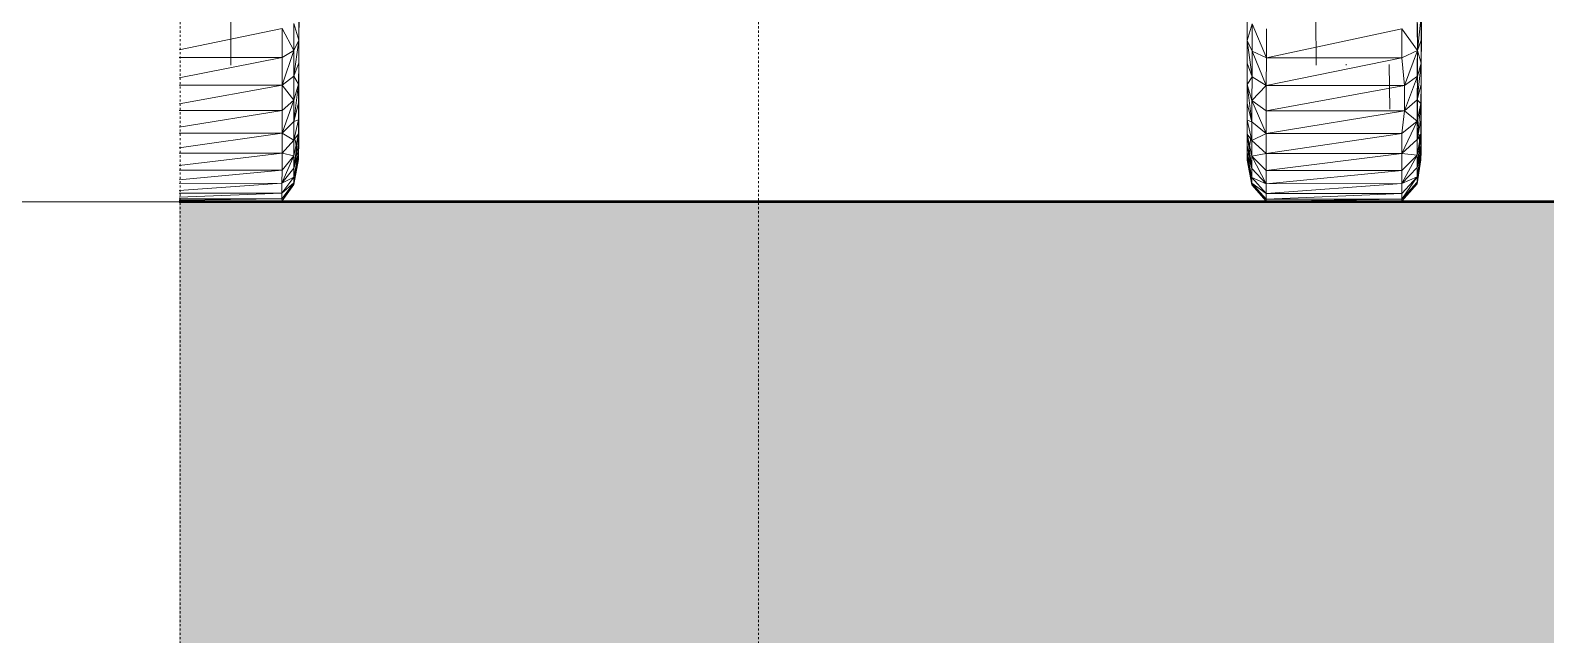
# Model space of a CAD drawing. Header units: inches. Extents: x 1747 to 7606, y -251 to 585.
# Drawn here: x 4721 to 4809, y -55.2 to -20 of the extents above; entities that cross this region are included whole.
import ezdxf

# ---------------------------------------------------------------- set-up
doc = ezdxf.new("R2010")
doc.units = ezdxf.units.IN
doc.header["$MEASUREMENT"] = 0
doc.linetypes.add('Aligning Line 1_8_', pattern=[0.25, 0.125, -0.125])
doc.linetypes.add('Grid Line 1_2_', pattern=[0.875, 0.5, -0.125, 0.125, -0.125])
for name, color, linetype, lineweight in [('0-3', 10, 'Continuous', 5), ('0-4', 7, 'Continuous', 9), ('A-FLOR-LEVL-1', 51, 'Grid Line 1_2_', 9), ('A-GENM', 5, 'Continuous', 9), ('C-TOPO', 7, 'Continuous', 9), ('C-TOPO-1', 250, 'Continuous', 50), ('G-ANNO-SYMB-1', 147, 'Aligning Line 1_8_', 9)]:
    doc.layers.add(name, color=color, linetype=linetype, lineweight=lineweight)

# ---------------------------------------------------------------- blocks, each defined once
blk = doc.blocks.new('CTR - 2nd Phase_rvt-2-BUILDING ELEVATION - NORTH')
at = {"layer": 'A-FLOR-LEVL-1'}
blk.add_line((-12558.481, -30), (-9609.49, -30), dxfattribs=at)
blk = doc.blocks.new('Land_Rover_Evoque_-_SUV_Car_Vehicle_Automobile_13067 - Land Rover EVOQUE_dwg-1230547-BUILDING ELEVATION - NORTH')
at = {"layer": 'A-GENM'}
for p, q in [((-12389.847, -18.352), (-12389.833, -21.945)), ((-12389.847, -18.352), (-12389.835, -22.523)), ((-12458.773, -20.117), (-12458.769, -18.746)), ((-12454.834, -19.187), (-12454.836, -20.601)), ((-12454.818, -19.181), (-12454.821, -20.595)), ((-12399.721, -19.208), (-12399.724, -20.622)), ((-12395.731, -20.117), (-12395.734, -18.746)), ((-12389.838, -21.21), (-12389.622, -19.203)), ((-12389.624, -20.615), (-12389.622, -19.203)), ((-12389.609, -20.609), (-12389.606, -19.197)), ((-12461.793, -21.17), (-12455.797, -19.93)), ((-12458.776, -21.17), (-12458.773, -20.117)), ((-12455.799, -21.62), (-12455.797, -19.93)), ((-12455.118, -21.216), (-12455.797, -19.93)), ((-12455.116, -19.634), (-12455.118, -21.216)), ((-12455.116, -19.634), (-12454.836, -20.601)), ((-12399.44, -19.655), (-12399.724, -20.622)), ((-12399.443, -21.238), (-12399.44, -19.655)), ((-12398.615, -21.64), (-12399.44, -19.655)), ((-12390.736, -19.948), (-12398.615, -21.64)), ((-12398.613, -19.95), (-12398.615, -21.64)), ((-12395.728, -21.17), (-12395.731, -20.117)), ((-12390.739, -21.638), (-12390.736, -19.948)), ((-12390.736, -19.948), (-12389.838, -21.21)), ((-12389.838, -21.21), (-12389.836, -19.638)), ((-12454.836, -20.601), (-12455.122, -22.709)), ((-12454.836, -20.601), (-12455.118, -21.216)), ((-12454.836, -20.601), (-12454.838, -21.931)), ((-12454.821, -20.595), (-12454.824, -21.925)), ((-12399.726, -21.952), (-12399.724, -20.622)), ((-12399.446, -22.731), (-12399.724, -20.622)), ((-12399.443, -21.238), (-12399.724, -20.622)), ((-12389.838, -21.21), (-12389.624, -20.615)), ((-12389.626, -21.945), (-12389.624, -20.615)), ((-12389.609, -20.609), (-12389.624, -20.55)), ((-12389.609, -20.609), (-12389.624, -20.745)), ((-12389.609, -20.609), (-12389.613, -21.939)), ((-12461.793, -22.793), (-12455.799, -21.62)), ((-12461.793, -21.621), (-12455.799, -21.62)), ((-12458.78, -22.054), (-12458.778, -21.828)), ((-12458.778, -21.828), (-12458.776, -21.17)), ((-12455.118, -21.216), (-12455.801, -23.219)), ((-12455.801, -23.219), (-12455.799, -21.62)), ((-12455.118, -21.216), (-12455.799, -21.62)), ((-12455.118, -21.216), (-12455.122, -22.709)), ((-12455.122, -22.709), (-12454.838, -21.931)), ((-12454.838, -21.931), (-12454.84, -23.16)), ((-12454.838, -21.813), (-12454.824, -21.925)), ((-12454.824, -21.925), (-12454.827, -23.155)), ((-12399.728, -23.182), (-12399.726, -21.952)), ((-12399.726, -21.952), (-12399.446, -22.731)), ((-12399.446, -22.731), (-12399.443, -21.238)), ((-12398.615, -21.64), (-12399.443, -21.238)), ((-12398.618, -23.239), (-12399.443, -21.238)), ((-12390.739, -21.638), (-12398.618, -23.239)), ((-12398.615, -21.64), (-12398.618, -23.239)), ((-12390.739, -21.638), (-12398.615, -21.64)), ((-12395.725, -21.828), (-12395.728, -21.17)), ((-12395.724, -22.054), (-12395.725, -21.828)), ((-12393.984, -22.011), (-12393.984, -22.055)), ((-12390.739, -21.638), (-12389.838, -21.21)), ((-12390.592, -23.238), (-12390.739, -21.638)), ((-12390.592, -23.238), (-12389.838, -21.21)), ((-12389.85, -21.921), (-12389.857, -21.681)), ((-12389.85, -21.921), (-12389.835, -24.276)), ((-12389.843, -24.072), (-12389.626, -21.945)), ((-12389.841, -22.699), (-12389.838, -21.21)), ((-12389.841, -22.699), (-12389.626, -21.945)), ((-12389.838, -21.21), (-12389.626, -21.945)), ((-12389.833, -21.945), (-12389.837, -23.892)), ((-12389.833, -21.945), (-12389.836, -23.512)), ((-12389.833, -21.945), (-12389.836, -23.491)), ((-12389.628, -23.174), (-12389.626, -21.945)), ((-12389.626, -21.873), (-12389.613, -21.939)), ((-12389.613, -21.939), (-12389.615, -23.169)), ((-12455.122, -22.709), (-12455.801, -23.219)), ((-12455.122, -22.709), (-12455.123, -24.087)), ((-12455.122, -22.709), (-12454.84, -23.16)), ((-12399.728, -23.182), (-12399.446, -22.731)), ((-12399.446, -22.731), (-12399.448, -24.109)), ((-12398.618, -23.239), (-12399.446, -22.731)), ((-12391.444, -24.608), (-12391.479, -22.029)), ((-12390.595, -24.712), (-12389.841, -22.699)), ((-12390.592, -23.238), (-12389.841, -22.699)), ((-12389.843, -24.072), (-12389.841, -22.699)), ((-12461.793, -24.3), (-12455.801, -23.219)), ((-12461.793, -23.22), (-12455.801, -23.219)), ((-12455.801, -23.219), (-12455.805, -24.693)), ((-12455.801, -23.219), (-12455.123, -24.087)), ((-12455.125, -25.326), (-12454.84, -23.16)), ((-12455.123, -24.087), (-12454.84, -23.16)), ((-12454.842, -24.269), (-12454.84, -23.16)), ((-12454.827, -23.155), (-12454.84, -23.052)), ((-12454.827, -23.155), (-12454.84, -23.11)), ((-12454.827, -23.155), (-12454.83, -24.27)), ((-12399.729, -24.29), (-12399.728, -23.182)), ((-12399.728, -23.182), (-12399.449, -25.347)), ((-12399.728, -23.182), (-12399.448, -24.109)), ((-12398.618, -23.239), (-12399.448, -24.109)), ((-12390.592, -23.238), (-12398.62, -24.713)), ((-12398.618, -23.239), (-12398.62, -24.713)), ((-12390.592, -23.238), (-12398.618, -23.239)), ((-12390.595, -24.712), (-12390.592, -23.238)), ((-12389.628, -23.174), (-12389.843, -24.072)), ((-12389.837, -23.892), (-12389.836, -23.512)), ((-12389.628, -23.174), (-12389.63, -24.283)), ((-12389.615, -23.169), (-12389.628, -23.094)), ((-12389.627, -22.939), (-12389.615, -23.169)), ((-12389.615, -23.169), (-12389.619, -24.279)), ((-12455.123, -24.087), (-12455.806, -26.018)), ((-12455.805, -24.693), (-12455.123, -24.087)), ((-12455.123, -24.087), (-12455.125, -25.326)), ((-12455.125, -25.326), (-12454.842, -24.269)), ((-12454.843, -25.239), (-12454.842, -24.269)), ((-12454.83, -24.27), (-12454.842, -24.223)), ((-12454.83, -24.27), (-12454.841, -24.177)), ((-12454.83, -24.27), (-12454.833, -25.235)), ((-12399.731, -25.261), (-12399.729, -24.29)), ((-12399.729, -24.29), (-12399.449, -25.347)), ((-12399.449, -25.347), (-12399.448, -24.109)), ((-12398.622, -26.039), (-12399.448, -24.109)), ((-12398.62, -24.713), (-12399.448, -24.109)), ((-12390.595, -24.712), (-12389.843, -24.072)), ((-12389.846, -26.382), (-12389.63, -24.283)), ((-12389.843, -24.072), (-12389.845, -25.306)), ((-12389.63, -24.283), (-12389.845, -25.306)), ((-12389.63, -24.283), (-12389.843, -24.072)), ((-12389.838, -25.582), (-12389.835, -24.276)), ((-12389.83, -24.274), (-12389.83, -24.279)), ((-12389.829, -24.67), (-12389.83, -24.279)), ((-12389.63, -24.283), (-12389.631, -25.253)), ((-12389.619, -24.279), (-12389.63, -24.202)), ((-12389.619, -24.279), (-12389.629, -24.076)), ((-12389.619, -24.279), (-12389.621, -25.249)), ((-12461.793, -25.665), (-12455.805, -24.693)), ((-12461.793, -24.695), (-12455.805, -24.693)), ((-12455.805, -24.693), (-12455.806, -26.018)), ((-12455.806, -26.018), (-12455.125, -25.326)), ((-12455.126, -26.411), (-12454.843, -25.239)), ((-12455.125, -25.326), (-12455.126, -26.411)), ((-12455.125, -25.326), (-12454.843, -25.239)), ((-12454.833, -25.235), (-12454.843, -25.158)), ((-12454.843, -26.055), (-12454.843, -25.239)), ((-12454.833, -25.235), (-12454.836, -26.052)), ((-12399.731, -26.076), (-12399.731, -25.261)), ((-12399.451, -26.432), (-12399.731, -25.261)), ((-12399.731, -25.261), (-12399.449, -25.347)), ((-12399.451, -26.432), (-12399.449, -25.347)), ((-12398.622, -26.039), (-12399.449, -25.347)), ((-12398.622, -26.039), (-12390.595, -24.712)), ((-12398.622, -26.039), (-12398.62, -24.713)), ((-12390.595, -24.712), (-12398.62, -24.713)), ((-12390.747, -27.199), (-12389.845, -25.306)), ((-12390.746, -26.037), (-12390.595, -24.712)), ((-12390.746, -26.037), (-12389.845, -25.306)), ((-12390.595, -24.712), (-12389.845, -25.306)), ((-12389.846, -26.382), (-12389.631, -25.253)), ((-12389.846, -26.382), (-12389.845, -25.306)), ((-12389.621, -25.249), (-12389.631, -25.174)), ((-12389.631, -26.064), (-12389.631, -25.253)), ((-12389.621, -25.249), (-12389.63, -25.076)), ((-12389.621, -25.249), (-12389.624, -26.061)), ((-12461.793, -26.87), (-12455.806, -26.018)), ((-12461.793, -26.019), (-12455.806, -26.018)), ((-12455.806, -26.018), (-12455.807, -27.18)), ((-12455.126, -26.411), (-12455.807, -27.18)), ((-12455.806, -26.018), (-12455.126, -26.411)), ((-12455.128, -28.053), (-12454.843, -26.055)), ((-12455.127, -27.323), (-12454.843, -26.055)), ((-12455.126, -26.411), (-12455.127, -27.323)), ((-12455.126, -26.411), (-12454.843, -26.055)), ((-12455.043, -26.398), (-12454.843, -27.552)), ((-12454.844, -26.698), (-12454.843, -26.055)), ((-12454.836, -26.052), (-12454.843, -25.992)), ((-12454.836, -26.052), (-12454.838, -26.696)), ((-12399.731, -26.72), (-12399.731, -26.076)), ((-12399.731, -26.076), (-12399.452, -28.074)), ((-12399.731, -26.076), (-12399.451, -27.344)), ((-12399.731, -26.076), (-12399.451, -26.432)), ((-12399.73, -27.573), (-12399.488, -26.209)), ((-12398.622, -26.039), (-12399.451, -26.432)), ((-12398.623, -27.2), (-12390.746, -26.037)), ((-12398.623, -27.2), (-12398.622, -26.039)), ((-12398.622, -26.039), (-12390.746, -26.037)), ((-12390.746, -26.037), (-12390.747, -27.199)), ((-12390.747, -27.199), (-12389.846, -26.382)), ((-12389.847, -28.014), (-12389.631, -26.064)), ((-12389.846, -27.294), (-12389.631, -26.064)), ((-12389.846, -26.382), (-12389.631, -26.064)), ((-12389.846, -27.294), (-12389.846, -26.382)), ((-12389.739, -26.091), (-12389.72, -26.687)), ((-12389.624, -26.061), (-12389.631, -25.937)), ((-12389.624, -26.061), (-12389.631, -26)), ((-12389.631, -26.707), (-12389.631, -26.064)), ((-12389.624, -26.061), (-12389.625, -26.705)), ((-12461.793, -27.181), (-12455.807, -27.18)), ((-12461.793, -27.898), (-12455.807, -27.18)), ((-12455.807, -27.18), (-12455.808, -28.159)), ((-12455.807, -27.18), (-12455.127, -27.323)), ((-12455.128, -28.053), (-12454.844, -26.698)), ((-12455.128, -28.053), (-12454.844, -27.168)), ((-12455.128, -28.571), (-12454.844, -27.168)), ((-12454.838, -26.696), (-12454.844, -26.644)), ((-12454.844, -26.698), (-12454.844, -27.168)), ((-12454.844, -27.168), (-12454.843, -27.456)), ((-12454.84, -27.167), (-12454.842, -27.455)), ((-12454.838, -26.696), (-12454.84, -27.167)), ((-12399.732, -27.19), (-12399.731, -26.72)), ((-12399.731, -27.478), (-12399.732, -27.19)), ((-12399.452, -28.592), (-12399.732, -27.19)), ((-12399.732, -27.19), (-12399.452, -28.074)), ((-12399.731, -26.72), (-12399.452, -28.074)), ((-12398.623, -27.2), (-12399.451, -26.432)), ((-12399.451, -27.344), (-12399.451, -26.432)), ((-12398.623, -27.2), (-12399.451, -27.344)), ((-12398.625, -28.18), (-12390.747, -27.199)), ((-12398.623, -27.2), (-12398.625, -28.18)), ((-12398.623, -27.2), (-12390.747, -27.199)), ((-12390.749, -28.945), (-12389.846, -27.294)), ((-12390.747, -27.199), (-12390.748, -28.178)), ((-12390.748, -28.178), (-12389.846, -27.294)), ((-12390.747, -27.199), (-12389.846, -27.294)), ((-12389.848, -28.541), (-12389.632, -27.178)), ((-12389.847, -28.014), (-12389.631, -26.707)), ((-12389.847, -28.014), (-12389.632, -27.178)), ((-12389.846, -27.294), (-12389.847, -28.014)), ((-12389.846, -28.858), (-12389.632, -27.178)), ((-12389.631, -27.561), (-12389.72, -26.687)), ((-12389.632, -27.178), (-12389.631, -26.707)), ((-12389.631, -27.465), (-12389.632, -27.178)), ((-12389.625, -26.705), (-12389.631, -26.65)), ((-12389.627, -27.176), (-12389.629, -27.465)), ((-12389.625, -26.705), (-12389.627, -27.176)), ((-12461.793, -28.161), (-12455.808, -28.159)), ((-12461.793, -28.722), (-12455.808, -28.159)), ((-12455.127, -27.323), (-12455.809, -28.927)), ((-12455.809, -28.927), (-12455.128, -28.053)), ((-12455.808, -28.159), (-12455.809, -28.927)), ((-12455.127, -27.323), (-12455.808, -28.159)), ((-12455.127, -27.323), (-12455.128, -28.053)), ((-12455.128, -28.571), (-12454.843, -27.456)), ((-12455.128, -28.053), (-12455.128, -28.571)), ((-12455.127, -28.897), (-12454.843, -27.456)), ((-12455.126, -29.002), (-12454.843, -27.456)), ((-12454.843, -27.552), (-12455.126, -29.002)), ((-12454.842, -27.455), (-12454.843, -27.552)), ((-12454.843, -27.552), (-12454.843, -27.456)), ((-12399.731, -27.478), (-12399.73, -27.573)), ((-12399.731, -27.478), (-12399.451, -28.918)), ((-12399.731, -27.478), (-12399.452, -28.592)), ((-12399.73, -27.573), (-12399.729, -27.477)), ((-12399.73, -27.573), (-12399.45, -29.023)), ((-12399.451, -28.918), (-12399.73, -27.573)), ((-12399.452, -28.074), (-12399.451, -27.344)), ((-12398.625, -28.948), (-12399.452, -28.074)), ((-12399.452, -28.592), (-12399.452, -28.074)), ((-12398.625, -28.18), (-12399.451, -27.344)), ((-12398.625, -28.948), (-12399.451, -27.344)), ((-12390.749, -28.945), (-12389.847, -28.014)), ((-12389.847, -28.014), (-12389.848, -28.541)), ((-12389.846, -28.858), (-12389.631, -27.465)), ((-12389.846, -28.858), (-12389.631, -27.561)), ((-12389.845, -28.963), (-12389.631, -27.561)), ((-12389.631, -27.561), (-12389.631, -27.465)), ((-12389.631, -27.561), (-12389.629, -27.465)), ((-12461.793, -28.929), (-12455.809, -28.927)), ((-12461.793, -29.343), (-12455.809, -28.927)), ((-12455.809, -28.927), (-12455.128, -28.571)), ((-12455.128, -28.571), (-12455.809, -29.494)), ((-12455.809, -29.494), (-12455.127, -28.897)), ((-12455.127, -28.897), (-12455.809, -29.829)), ((-12455.809, -28.927), (-12455.809, -29.494)), ((-12455.126, -29.002), (-12455.809, -29.829)), ((-12455.126, -29.002), (-12455.807, -29.943)), ((-12455.128, -28.571), (-12455.127, -28.897)), ((-12455.126, -29.002), (-12455.127, -28.897)), ((-12398.625, -28.948), (-12399.452, -28.592)), ((-12398.625, -29.514), (-12399.452, -28.592)), ((-12399.451, -28.918), (-12399.452, -28.592)), ((-12398.625, -29.514), (-12399.451, -28.918)), ((-12398.624, -29.85), (-12399.451, -28.918)), ((-12399.451, -28.918), (-12399.45, -29.023)), ((-12398.623, -29.965), (-12399.45, -29.023)), ((-12398.624, -29.85), (-12399.45, -29.023)), ((-12398.625, -28.18), (-12390.748, -28.178)), ((-12398.625, -28.948), (-12390.748, -28.178)), ((-12398.625, -28.18), (-12398.625, -28.948)), ((-12398.625, -28.948), (-12390.749, -28.945)), ((-12398.625, -29.514), (-12390.749, -28.945)), ((-12398.625, -28.948), (-12398.625, -29.514)), ((-12390.748, -28.178), (-12390.749, -28.945)), ((-12390.749, -28.945), (-12389.848, -28.541)), ((-12390.749, -29.512), (-12389.848, -28.541)), ((-12390.749, -28.945), (-12390.749, -29.512)), ((-12390.748, -29.848), (-12389.848, -28.541)), ((-12390.748, -29.848), (-12389.846, -28.858)), ((-12390.748, -29.848), (-12389.845, -28.963)), ((-12390.747, -29.962), (-12389.845, -28.963)), ((-12389.846, -28.858), (-12389.848, -28.541)), ((-12389.846, -28.858), (-12389.845, -28.963)), ((-12461.793, -29.495), (-12455.809, -29.494)), ((-12461.793, -29.741), (-12455.809, -29.494)), ((-12461.793, -29.831), (-12455.809, -29.829)), ((-12461.793, -29.915), (-12455.809, -29.829)), ((-12455.809, -29.494), (-12455.809, -29.829)), ((-12455.807, -29.943), (-12455.809, -29.829)), ((-12398.625, -29.514), (-12390.749, -29.512)), ((-12398.625, -29.514), (-12398.624, -29.85)), ((-12398.624, -29.85), (-12390.749, -29.512)), ((-12398.624, -29.85), (-12390.748, -29.848)), ((-12398.623, -29.965), (-12398.624, -29.85)), ((-12398.623, -29.965), (-12390.748, -29.848)), ((-12390.749, -29.512), (-12390.748, -29.848)), ((-12390.747, -29.962), (-12390.748, -29.848)), ((-12461.793, -29.945), (-12455.807, -29.943)), ((-12390.747, -29.962), (-12398.623, -29.965))]:
    blk.add_line(p, q, dxfattribs=at)
blk = doc.blocks.new('Land_Rover_Evoque_-_SUV_Car_Vehicle_Automobile_13067 - Land_Rover_Evoque_-_SUV_Car_Vehicle_Automobile_13067-1230553-BUILDING ELEVATION - NORTH')
blk.add_blockref('Land_Rover_Evoque_-_SUV_Car_Vehicle_Automobile_13067 - Land Rover EVOQUE_dwg-1230547-BUILDING ELEVATION - NORTH', (0, 0))
blk = doc.blocks.new('CTR  - Topography_rvt-2-BUILDING ELEVATION - NORTH')
at = {"layer": 'C-TOPO'}
h = blk.add_hatch(dxfattribs=at)
h.set_pattern_fill('FP_45', color=256, style=0, pattern_type=2)
h.set_pattern_definition([(0, (12, 0), (24, 24), [24, -24]), (0, (12, 9), (24, 24), [24, -24]), (0, (12, 18), (24, 24), [24, -24]), (90, (15, 21), (-24, 24), [24, -24]), (90, (24, 21), (-24, 24), [24, -24]), (90, (33, 21), (-24, 24), [24, -24])])
h.paths.add_polyline_path([(-12408.284, -145.908), (-9706.161, -145.908), (-9706.161, 4.725), (-9743.733, 2.579), (-9768.942, 2.197), (-9792.274, 0.093), (-9800.81, -1.142), (-9823.145, -1.142), (-9826.284, -1.518), (-9893.344, -4.302), (-9896.521, -5.014), (-9915.253, -12.609), (-9950.418, -20.49), (-9956.61, -23.001), (-10060.095, -17.589), (-10091.206, -21.292), (-10136.728, -22.072), (-10165.215, -22.672), (-10281.965, -24.601), (-10370.756, -26.589), (-10412.866, -26.71), (-10450.411, -27.551), (-10486.95, -27.599), (-10517.537, -27.237), (-10524.961, -27.239), (-10534.893, -27.122), (-10585.348, -27.535), (-10642.589, -27.26), (-10678.149, -26.984), (-10825.636, -29.971), (-10868.693, -30), (-12461.793, -30), (-12461.793, -145.908), (-12439.966, -145.908)], flags=0)
for p, q in [((-12439.966, -30), (-12461.793, -30)), ((-12349.765, -30), (-12439.966, -30))]:
    blk.add_line(p, q, dxfattribs=at)
at = {"layer": 'C-TOPO-1'}
for p, q in [((-12439.966, -30), (-12461.793, -30)), ((-12349.766, -30), (-12439.966, -30))]:
    blk.add_line(p, q, dxfattribs=at)
at = {"layer": '0-4'}
blk.add_blockref('Land_Rover_Evoque_-_SUV_Car_Vehicle_Automobile_13067 - Land_Rover_Evoque_-_SUV_Car_Vehicle_Automobile_13067-1230553-BUILDING ELEVATION - NORTH', (0, 0), dxfattribs=at)
blk = doc.blocks.new('CTR - 1st Phase - Common Walls_rvt-2-BUILDING ELEVATION - NORTH')
at = {"layer": 'A-FLOR-LEVL-1'}
blk.add_line((-12558.481, -30), (-9609.49, -30), dxfattribs=at)
at = {"layer": 'G-ANNO-SYMB-1'}
for p, q in [((-12461.731, 526.953), (-12461.731, -145.908)), ((-12428.118, 526.953), (-12428.118, -145.908))]:
    blk.add_line(p, q, dxfattribs=at)

msp = doc.modelspace()

# ---------------------------------------------------------------- linework, layer by layer
at = {"layer": 'A-FLOR-LEVL-1'}
msp.add_line((4633.69, -30), (7581.181, -30), dxfattribs=at)

# ---------------------------------------------------------------- block references
at = {"layer": '0-3'}
for name in ['CTR - 2nd Phase_rvt-2-BUILDING ELEVATION - NORTH', 'CTR - 1st Phase - Common Walls_rvt-2-BUILDING ELEVATION - NORTH', 'CTR  - Topography_rvt-2-BUILDING ELEVATION - NORTH']:
    msp.add_blockref(name, (17191.422, 0), dxfattribs=at)

doc.saveas('drawing.dxf')
